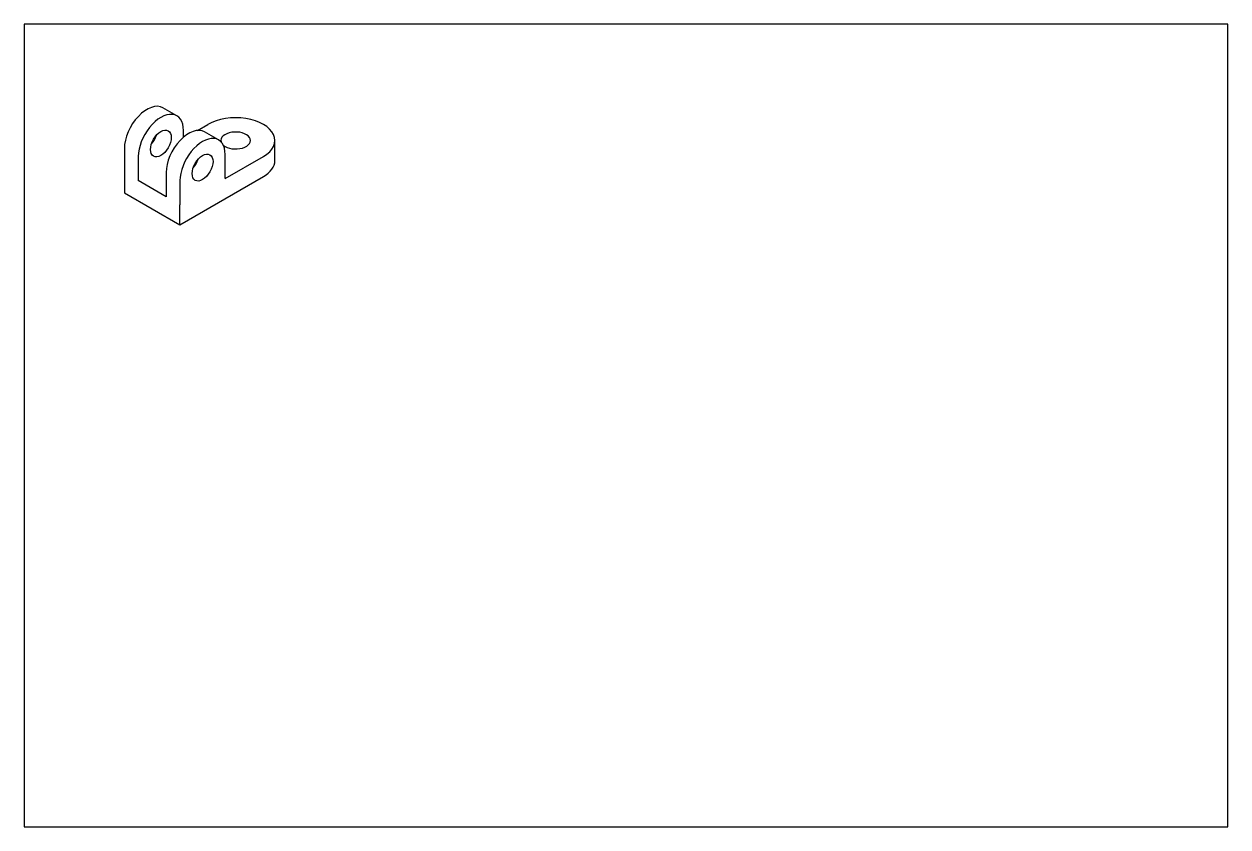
# Model space of a CAD drawing. Header units: millimetres. Extents: x 0 to 600, y 0 to 400.
import ezdxf

# ---------------------------------------------------------------- set-up
doc = ezdxf.new("R2010")
doc.units = ezdxf.units.MM
doc.layers.get('0').update_dxf_attribs({"true_color": 0xe7f0ff})

msp = doc.modelspace()

# ---------------------------------------------------------------- linework, layer by layer
for p, q in [((76.15, 354.29), (69.22, 358.29)), ((86.37, 347), (91.57, 350)), ((79.44, 343.65), (79.44, 347)), ((96.93, 342.29), (90, 346.29)), ((125.02, 332), (125.02, 342)), ((50, 338), (50, 326)), ((56.93, 334), (56.93, 322)), ((100.23, 323), (100.23, 335)), ((100.23, 323), (119.28, 334)), ((50, 326), (50, 316)), ((70.78, 326), (70.78, 314)), ((77.71, 300), (119.28, 324)), ((70.78, 314), (56.93, 322)), ((77.71, 322), (77.71, 310)), ((50, 316), (77.71, 300)), ((77.71, 300), (77.71, 310))]:
    msp.add_line(p, q)
msp.add_lwpolyline([(0, 0), (600, 0), (600, 400), (0, 400)], close=True)
for centre, major_axis, start_param, end_param in [((61.26, 344.5), (-7.96, -13.79), 3.141593, 5.497787), ((68.19, 340.5), (-7.96, -13.79), 2.356194, 5.497787), ((82.04, 332.5), (-7.96, -13.79), 3.141593, 5.497787), ((105.43, 342), (-19.6, 0), 2.356194, 5.497787), ((61.26, 344.5), (-3.67, -6.36), 7.514145, 8.193819), ((88.97, 328.5), (-7.96, -13.79), 2.356194, 5.497787), ((105.43, 342), (-7.35, 0), 0.580928, 6.449767), ((82.04, 332.5), (-3.67, -6.36), 7.514145, 8.193819), ((105.43, 332), (-19.6, 0), 2.356194, 3.141593)]:
    msp.add_ellipse(centre, major_axis=major_axis, ratio=0.57735, start_param=start_param, end_param=end_param)
for centre in [(68.19, 340.5), (88.97, 328.5)]:
    msp.add_ellipse(centre, major_axis=(-3.67, -6.36), ratio=0.57735)

doc.saveas('drawing.dxf')
